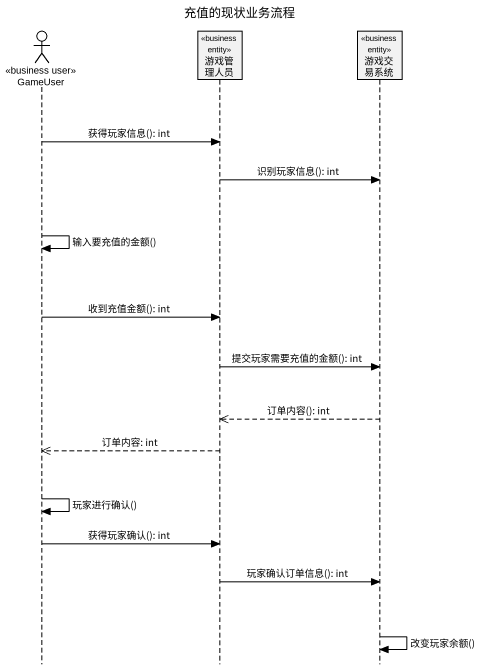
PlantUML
@startuml
title 充值的现状业务流程
hide footbox
actor GameUser <<business user>>
participant 游戏管理人员 <<business entity>>
participant 游戏交易系统 <<business entity>>

GameUser -> 游戏管理人员 : 获得玩家信息(): int
游戏管理人员 -> 游戏交易系统 : 识别玩家信息(): int
GameUser -> GameUser : 输入要充值的金额()
GameUser -> 游戏管理人员 : 收到充值金额(): int
游戏管理人员 -> 游戏交易系统 : 提交玩家需要充值的金额(): int
游戏交易系统 -->> 游戏管理人员 : 订单内容(): int
游戏管理人员 -->> GameUser : 订单内容: int
GameUser -> GameUser : 玩家进行确认()
GameUser -> 游戏管理人员 : 获得玩家确认(): int
游戏管理人员 -> 游戏交易系统 : 玩家确认订单信息(): int
游戏交易系统 -> 游戏交易系统 : 改变玩家余额()
@enduml
